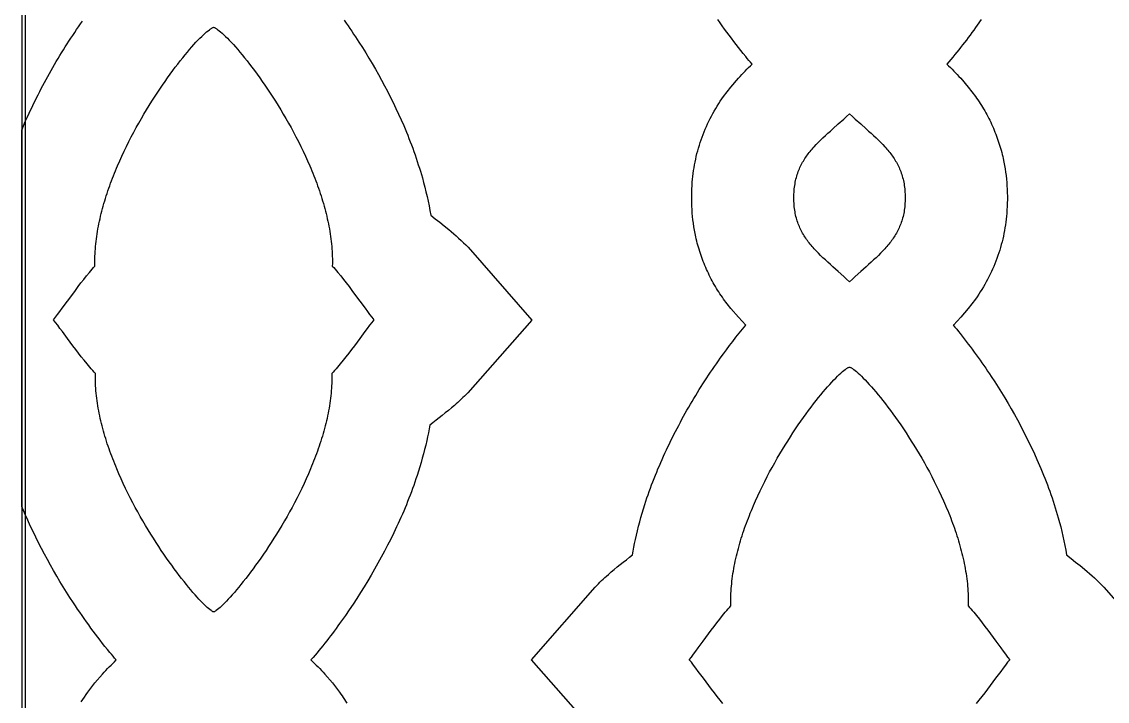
# Model space of a CAD drawing. Extents: x -242 to 227, y -355 to 350.
# Drawn here: x -96 to -11, y -113 to -59.8 of the extents above; entities that cross this region are included whole.
import ezdxf

# ---------------------------------------------------------------- set-up
doc = ezdxf.new("R2010")
doc.units = 0
doc.layers.add('Nível Padrão', color=1, linetype='CONTINUOUS')

msp = doc.modelspace()

# ---------------------------------------------------------------- linework, layer by layer
at = {"layer": 'Nível Padrão'}
for points in [[(-96, -176), (96, -176), (96, 176), (-96, 176), (-96, -176)], [(-95.733, -175.733), (95.733, -175.733), (95.733, 175.733), (-95.733, 175.733), (-95.733, -175.733)], [(-80.97, -60.263), (-80.937, -60.274), (-80.902, -60.288), (-80.864, -60.306), (-80.824, -60.327), (-80.781, -60.352), (-80.736, -60.38), (-80.689, -60.412), (-80.64, -60.447), (-80.535, -60.527), (-80.422, -60.62), (-80.301, -60.725), (-80.172, -60.844), (-80.036, -60.974), (-79.893, -61.116), (-79.744, -61.27), (-79.588, -61.436), (-79.427, -61.612), (-79.26, -61.799), (-79.088, -61.997), (-78.911, -62.205), (-78.73, -62.423), (-78.545, -62.651), (-78.356, -62.889), (-78.163, -63.135), (-77.968, -63.391), (-77.77, -63.655), (-77.569, -63.928), (-77.367, -64.208), (-77.163, -64.497), (-76.958, -64.793), (-76.752, -65.096), (-76.545, -65.406), (-76.338, -65.723), (-76.131, -66.047), (-75.925, -66.377), (-75.719, -66.713), (-75.515, -67.054), (-75.312, -67.401), (-75.111, -67.752), (-74.913, -68.109), (-74.717, -68.47), (-74.524, -68.836), (-74.334, -69.205), (-74.147, -69.579), (-73.965, -69.955), (-73.787, -70.335), (-73.614, -70.718), (-73.446, -71.104), (-73.364, -71.297), (-73.283, -71.491), (-73.204, -71.686), (-73.126, -71.881), (-73.05, -72.077), (-72.975, -72.273), (-72.902, -72.47), (-72.83, -72.667), (-72.761, -72.864), (-72.693, -73.061), (-72.626, -73.259), (-72.562, -73.457), (-72.499, -73.655), (-72.439, -73.853), (-72.38, -74.052), (-72.323, -74.25), (-72.269, -74.449), (-72.216, -74.647), (-72.166, -74.846), (-72.118, -75.044), (-72.072, -75.243), (-72.028, -75.441), (-71.986, -75.639), (-71.947, -75.837), (-71.911, -76.035), (-71.877, -76.232), (-71.845, -76.429), (-71.816, -76.626), (-71.789, -76.823), (-71.765, -77.019), (-71.743, -77.214), (-71.725, -77.41), (-71.709, -77.604), (-71.696, -77.799), (-71.685, -77.992), (-71.678, -78.185), (-71.674, -78.377), (-71.672, -78.569), (-71.673, -78.76), (-71.678, -78.95), (-71.571, -79.069), (-71.462, -79.192), (-71.353, -79.318), (-71.244, -79.447), (-71.024, -79.714), (-70.803, -79.99), (-70.583, -80.272), (-70.363, -80.559), (-70.146, -80.849), (-69.931, -81.138), (-69.514, -81.706), (-69.119, -82.246), (-68.933, -82.499), (-68.755, -82.737), (-68.586, -82.959), (-68.428, -83.162), (-68.588, -83.365), (-68.759, -83.587), (-68.939, -83.826), (-69.127, -84.078), (-69.527, -84.616), (-69.949, -85.183), (-70.166, -85.471), (-70.386, -85.759), (-70.608, -86.046), (-70.831, -86.327), (-71.054, -86.602), (-71.276, -86.868), (-71.387, -86.996), (-71.497, -87.122), (-71.606, -87.244), (-71.715, -87.362), (-71.712, -87.553), (-71.712, -87.744), (-71.715, -87.935), (-71.721, -88.128), (-71.73, -88.321), (-71.742, -88.514), (-71.757, -88.708), (-71.775, -88.903), (-71.795, -89.098), (-71.818, -89.294), (-71.844, -89.49), (-71.872, -89.686), (-71.903, -89.883), (-71.937, -90.08), (-71.973, -90.277), (-72.011, -90.475), (-72.052, -90.673), (-72.095, -90.871), (-72.14, -91.069), (-72.188, -91.267), (-72.237, -91.465), (-72.289, -91.664), (-72.344, -91.862), (-72.4, -92.061), (-72.458, -92.259), (-72.518, -92.457), (-72.58, -92.655), (-72.644, -92.853), (-72.71, -93.051), (-72.778, -93.249), (-72.848, -93.446), (-72.919, -93.643), (-72.992, -93.84), (-73.066, -94.036), (-73.142, -94.232), (-73.22, -94.427), (-73.299, -94.622), (-73.38, -94.817), (-73.545, -95.204), (-73.715, -95.589), (-73.891, -95.972), (-74.071, -96.351), (-74.255, -96.727), (-74.443, -97.1), (-74.635, -97.469), (-74.83, -97.834), (-75.027, -98.195), (-75.227, -98.551), (-75.429, -98.902), (-75.633, -99.248), (-75.838, -99.589), (-76.044, -99.924), (-76.251, -100.254), (-76.457, -100.576), (-76.664, -100.893), (-76.871, -101.203), (-77.076, -101.506), (-77.281, -101.801), (-77.484, -102.089), (-77.685, -102.369), (-77.883, -102.641), (-78.08, -102.905), (-78.273, -103.159), (-78.463, -103.406), (-78.649, -103.642), (-78.831, -103.87), (-79.009, -104.087), (-79.183, -104.295), (-79.351, -104.492), (-79.513, -104.679), (-79.67, -104.855), (-79.821, -105.02), (-79.965, -105.174), (-80.102, -105.315), (-80.233, -105.445), (-80.355, -105.563), (-80.47, -105.668), (-80.576, -105.761), (-80.674, -105.841), (-80.762, -105.907), (-80.803, -105.935), (-80.841, -105.96), (-80.877, -105.981), (-80.911, -105.999), (-80.942, -106.013), (-80.97, -106.024), (-80.999, -106.013), (-81.03, -105.999), (-81.063, -105.981), (-81.099, -105.96), (-81.138, -105.935), (-81.178, -105.907), (-81.267, -105.841), (-81.365, -105.761), (-81.471, -105.668), (-81.585, -105.563), (-81.708, -105.445), (-81.838, -105.315), (-81.975, -105.174), (-82.12, -105.02), (-82.27, -104.855), (-82.427, -104.679), (-82.59, -104.492), (-82.758, -104.295), (-82.931, -104.087), (-83.109, -103.87), (-83.291, -103.642), (-83.478, -103.406), (-83.668, -103.159), (-83.861, -102.905), (-84.057, -102.641), (-84.256, -102.369), (-84.457, -102.089), (-84.66, -101.801), (-84.864, -101.506), (-85.07, -101.203), (-85.276, -100.893), (-85.483, -100.576), (-85.69, -100.254), (-85.897, -99.924), (-86.103, -99.589), (-86.308, -99.248), (-86.511, -98.902), (-86.713, -98.551), (-86.913, -98.195), (-87.111, -97.834), (-87.305, -97.469), (-87.497, -97.1), (-87.685, -96.727), (-87.869, -96.351), (-88.05, -95.972), (-88.225, -95.589), (-88.396, -95.204), (-88.561, -94.817), (-88.642, -94.622), (-88.721, -94.427), (-88.798, -94.232), (-88.874, -94.036), (-88.949, -93.84), (-89.022, -93.643), (-89.093, -93.446), (-89.162, -93.249), (-89.23, -93.051), (-89.296, -92.853), (-89.36, -92.655), (-89.422, -92.457), (-89.483, -92.259), (-89.541, -92.061), (-89.597, -91.862), (-89.651, -91.664), (-89.703, -91.465), (-89.753, -91.267), (-89.801, -91.069), (-89.846, -90.871), (-89.889, -90.673), (-89.93, -90.475), (-89.968, -90.277), (-90.004, -90.08), (-90.037, -89.883), (-90.068, -89.686), (-90.097, -89.49), (-90.122, -89.294), (-90.145, -89.098), (-90.166, -88.903), (-90.183, -88.708), (-90.198, -88.514), (-90.21, -88.321), (-90.219, -88.128), (-90.225, -87.935), (-90.229, -87.744), (-90.229, -87.553), (-90.226, -87.362), (-90.334, -87.244), (-90.444, -87.122), (-90.554, -86.996), (-90.664, -86.868), (-90.886, -86.602), (-91.11, -86.327), (-91.333, -86.046), (-91.555, -85.759), (-91.775, -85.471), (-91.992, -85.183), (-92.414, -84.616), (-92.813, -84.078), (-93.002, -83.826), (-93.182, -83.587), (-93.353, -83.365), (-93.513, -83.162), (-93.354, -82.959), (-93.186, -82.737), (-93.008, -82.499), (-92.821, -82.246), (-92.427, -81.706), (-92.01, -81.138), (-91.795, -80.849), (-91.577, -80.559), (-91.358, -80.272), (-91.137, -79.99), (-90.916, -79.714), (-90.696, -79.447), (-90.587, -79.318), (-90.478, -79.192), (-90.37, -79.069), (-90.263, -78.95), (-90.267, -78.76), (-90.269, -78.569), (-90.267, -78.377), (-90.262, -78.185), (-90.255, -77.992), (-90.245, -77.799), (-90.232, -77.604), (-90.216, -77.41), (-90.197, -77.214), (-90.176, -77.019), (-90.152, -76.823), (-90.125, -76.626), (-90.096, -76.429), (-90.064, -76.232), (-90.03, -76.035), (-89.993, -75.837), (-89.954, -75.639), (-89.913, -75.441), (-89.869, -75.243), (-89.823, -75.044), (-89.775, -74.846), (-89.724, -74.647), (-89.672, -74.449), (-89.617, -74.25), (-89.56, -74.052), (-89.502, -73.853), (-89.441, -73.655), (-89.379, -73.457), (-89.314, -73.259), (-89.248, -73.061), (-89.18, -72.864), (-89.11, -72.667), (-89.039, -72.47), (-88.966, -72.273), (-88.891, -72.077), (-88.815, -71.881), (-88.737, -71.686), (-88.657, -71.491), (-88.577, -71.297), (-88.495, -71.104), (-88.326, -70.718), (-88.153, -70.335), (-87.975, -69.955), (-87.793, -69.579), (-87.607, -69.205), (-87.417, -68.836), (-87.224, -68.47), (-87.028, -68.109), (-86.829, -67.752), (-86.628, -67.401), (-86.425, -67.054), (-86.221, -66.713), (-86.016, -66.377), (-85.809, -66.047), (-85.602, -65.723), (-85.395, -65.406), (-85.189, -65.096), (-84.983, -64.793), (-84.777, -64.497), (-84.573, -64.208), (-84.371, -63.928), (-84.171, -63.655), (-83.973, -63.391), (-83.777, -63.135), (-83.585, -62.889), (-83.396, -62.651), (-83.211, -62.423), (-83.03, -62.205), (-82.853, -61.997), (-82.681, -61.799), (-82.514, -61.612), (-82.353, -61.436), (-82.197, -61.27), (-82.048, -61.116), (-81.905, -60.974), (-81.769, -60.844), (-81.64, -60.725), (-81.519, -60.62), (-81.405, -60.527), (-81.3, -60.447), (-81.251, -60.412), (-81.204, -60.38), (-81.159, -60.352), (-81.117, -60.327), (-81.077, -60.306), (-81.039, -60.288), (-81.003, -60.274), (-80.97, -60.263)], [(-35.537, -73.602), (-35.536, -73.456), (-35.532, -73.312), (-35.525, -73.172), (-35.515, -73.034), (-35.502, -72.898), (-35.487, -72.765), (-35.469, -72.635), (-35.449, -72.507), (-35.426, -72.381), (-35.4, -72.258), (-35.372, -72.136), (-35.341, -72.017), (-35.308, -71.9), (-35.273, -71.785), (-35.235, -71.672), (-35.195, -71.56), (-35.152, -71.451), (-35.108, -71.343), (-35.061, -71.237), (-35.012, -71.132), (-34.96, -71.029), (-34.907, -70.927), (-34.851, -70.826), (-34.793, -70.727), (-34.734, -70.629), (-34.672, -70.533), (-34.608, -70.437), (-34.543, -70.342), (-34.475, -70.249), (-34.406, -70.156), (-34.334, -70.064), (-34.261, -69.972), (-34.187, -69.882), (-34.11, -69.792), (-34.032, -69.702), (-33.952, -69.613), (-33.787, -69.436), (-33.617, -69.261), (-33.44, -69.085), (-33.258, -68.91), (-33.07, -68.734), (-32.877, -68.557), (-32.679, -68.378), (-32.476, -68.197), (-32.059, -67.826), (-31.626, -67.439), (-31.405, -67.238), (-31.181, -67.032), (-30.957, -67.238), (-30.736, -67.439), (-30.303, -67.826), (-29.886, -68.197), (-29.683, -68.378), (-29.485, -68.557), (-29.292, -68.734), (-29.105, -68.91), (-28.922, -69.085), (-28.745, -69.261), (-28.575, -69.436), (-28.41, -69.613), (-28.33, -69.702), (-28.252, -69.792), (-28.176, -69.882), (-28.101, -69.972), (-28.028, -70.064), (-27.957, -70.156), (-27.887, -70.249), (-27.82, -70.342), (-27.754, -70.437), (-27.69, -70.533), (-27.629, -70.629), (-27.569, -70.727), (-27.511, -70.826), (-27.456, -70.927), (-27.402, -71.029), (-27.351, -71.132), (-27.301, -71.237), (-27.254, -71.343), (-27.21, -71.451), (-27.167, -71.56), (-27.127, -71.672), (-27.089, -71.785), (-27.054, -71.9), (-27.021, -72.017), (-26.99, -72.136), (-26.962, -72.258), (-26.936, -72.381), (-26.913, -72.507), (-26.893, -72.635), (-26.875, -72.765), (-26.86, -72.898), (-26.847, -73.034), (-26.838, -73.172), (-26.831, -73.312), (-26.826, -73.456), (-26.825, -73.602), (-26.826, -73.748), (-26.831, -73.891), (-26.838, -74.032), (-26.847, -74.17), (-26.86, -74.306), (-26.875, -74.438), (-26.893, -74.569), (-26.913, -74.697), (-26.936, -74.823), (-26.962, -74.946), (-26.99, -75.067), (-27.021, -75.187), (-27.054, -75.304), (-27.089, -75.419), (-27.127, -75.532), (-27.167, -75.643), (-27.21, -75.753), (-27.254, -75.861), (-27.301, -75.967), (-27.351, -76.072), (-27.402, -76.175), (-27.456, -76.277), (-27.511, -76.377), (-27.569, -76.476), (-27.629, -76.574), (-27.69, -76.671), (-27.754, -76.767), (-27.82, -76.862), (-27.887, -76.955), (-27.957, -77.048), (-28.028, -77.14), (-28.101, -77.231), (-28.176, -77.322), (-28.252, -77.412), (-28.33, -77.501), (-28.41, -77.59), (-28.575, -77.767), (-28.745, -77.943), (-28.922, -78.119), (-29.105, -78.294), (-29.292, -78.47), (-29.485, -78.647), (-29.683, -78.826), (-29.886, -79.007), (-30.303, -79.378), (-30.736, -79.765), (-30.957, -79.966), (-31.181, -80.172), (-31.405, -79.966), (-31.626, -79.765), (-32.059, -79.378), (-32.476, -79.007), (-32.679, -78.826), (-32.877, -78.647), (-33.07, -78.47), (-33.258, -78.294), (-33.44, -78.119), (-33.617, -77.943), (-33.787, -77.767), (-33.952, -77.59), (-34.032, -77.501), (-34.11, -77.412), (-34.187, -77.322), (-34.261, -77.231), (-34.334, -77.14), (-34.406, -77.048), (-34.475, -76.955), (-34.543, -76.862), (-34.608, -76.767), (-34.672, -76.671), (-34.734, -76.574), (-34.793, -76.476), (-34.851, -76.377), (-34.907, -76.277), (-34.96, -76.175), (-35.012, -76.072), (-35.061, -75.967), (-35.108, -75.861), (-35.152, -75.753), (-35.195, -75.643), (-35.235, -75.532), (-35.273, -75.419), (-35.308, -75.304), (-35.341, -75.187), (-35.372, -75.067), (-35.4, -74.946), (-35.426, -74.823), (-35.449, -74.697), (-35.469, -74.569), (-35.487, -74.438), (-35.502, -74.306), (-35.515, -74.17), (-35.525, -74.032), (-35.532, -73.891), (-35.536, -73.748), (-35.537, -73.602)]]:
    msp.add_lwpolyline(points, close=True, dxfattribs=at)
for points in [[(-91.333, -113.063), (-91.212, -112.871), (-91.088, -112.681), (-90.96, -112.493), (-90.829, -112.308), (-90.271, -111.574), (-89.674, -110.88), (-89.543, -110.739), (-89.411, -110.598), (-89.278, -110.459), (-89.143, -110.321), (-89.008, -110.184), (-88.87, -110.048), (-88.732, -109.914), (-88.592, -109.781), (-88.722, -109.633), (-88.849, -109.484), (-88.975, -109.334), (-89.099, -109.182), (-89.29, -108.949), (-89.479, -108.714), (-89.666, -108.477), (-89.851, -108.24), (-90.035, -108.001), (-90.218, -107.761), (-90.399, -107.52), (-90.578, -107.278), (-90.756, -107.035), (-90.932, -106.79), (-91.106, -106.544), (-91.279, -106.297), (-91.451, -106.049), (-91.62, -105.8), (-91.788, -105.55), (-91.954, -105.298), (-92.225, -104.886), (-92.491, -104.472), (-92.752, -104.054), (-93.009, -103.634), (-93.262, -103.211), (-93.51, -102.786), (-93.753, -102.357), (-93.992, -101.927), (-94.226, -101.494), (-94.455, -101.058), (-94.68, -100.62), (-94.9, -100.179), (-95.116, -99.736), (-95.326, -99.291), (-95.532, -98.843), (-95.733, -98.393), (-95.868, -98.081), (-96, -97.768), (-96, -68.309), (-95.86, -67.977), (-95.717, -67.647), (-95.571, -67.318), (-95.421, -66.991), (-95.307, -66.747), (-95.191, -66.504), (-95.074, -66.261), (-94.956, -66.019), (-94.836, -65.778), (-94.715, -65.538), (-94.592, -65.298), (-94.468, -65.059), (-94.342, -64.821), (-94.216, -64.583), (-94.087, -64.347), (-93.958, -64.111), (-93.827, -63.875), (-93.695, -63.641), (-93.561, -63.407), (-93.426, -63.175), (-93.29, -62.942), (-93.152, -62.711), (-93.013, -62.481), (-92.873, -62.251), (-92.731, -62.022), (-92.588, -61.794), (-92.443, -61.567), (-92.298, -61.34), (-92.151, -61.115), (-92.002, -60.89), (-91.853, -60.666), (-91.702, -60.443), (-91.549, -60.221), (-91.396, -60), (-91.241, -59.779)], [(-70.746, -59.714), (-70.596, -59.927), (-70.447, -60.14), (-70.3, -60.355), (-70.154, -60.57), (-70.009, -60.786), (-69.865, -61.003), (-69.594, -61.418), (-69.327, -61.835), (-69.065, -62.255), (-68.807, -62.678), (-68.554, -63.104), (-68.306, -63.532), (-68.063, -63.963), (-67.824, -64.397), (-67.59, -64.833), (-67.361, -65.272), (-67.137, -65.713), (-66.918, -66.157), (-66.703, -66.604), (-66.494, -67.053), (-66.289, -67.504), (-66.09, -67.957), (-65.983, -68.208), (-65.878, -68.459), (-65.775, -68.711), (-65.675, -68.964), (-65.576, -69.217), (-65.48, -69.472), (-65.385, -69.727), (-65.293, -69.983), (-65.202, -70.24), (-65.114, -70.497), (-65.028, -70.755), (-64.944, -71.014), (-64.862, -71.274), (-64.783, -71.534), (-64.705, -71.795), (-64.629, -72.056), (-64.529, -72.416), (-64.435, -72.777), (-64.345, -73.139), (-64.261, -73.502), (-64.182, -73.867), (-64.108, -74.232), (-64.04, -74.599), (-63.977, -74.967), (-63.62, -75.242), (-63.265, -75.521), (-62.913, -75.803), (-62.564, -76.089), (-62.366, -76.253), (-62.171, -76.421), (-61.978, -76.591), (-61.788, -76.764), (-61.601, -76.939), (-61.416, -77.118), (-61.233, -77.299), (-61.053, -77.482), (-56.058, -83.187), (-61.08, -88.869), (-61.205, -88.997), (-61.332, -89.124), (-61.46, -89.249), (-61.589, -89.373), (-61.72, -89.495), (-61.852, -89.616), (-61.986, -89.735), (-62.12, -89.853), (-62.355, -90.052), (-62.592, -90.25), (-62.83, -90.446), (-63.07, -90.639), (-63.312, -90.831), (-63.555, -91.021), (-63.799, -91.209), (-64.045, -91.394), (-64.099, -91.7), (-64.156, -92.005), (-64.219, -92.309), (-64.286, -92.613), (-64.366, -92.958), (-64.45, -93.303), (-64.538, -93.646), (-64.631, -93.989), (-64.727, -94.33), (-64.828, -94.67), (-64.933, -95.009), (-65.041, -95.346), (-65.127, -95.602), (-65.215, -95.857), (-65.305, -96.112), (-65.396, -96.366), (-65.49, -96.619), (-65.585, -96.871), (-65.682, -97.123), (-65.781, -97.374), (-65.882, -97.624), (-65.985, -97.874), (-66.09, -98.122), (-66.196, -98.37), (-66.304, -98.618), (-66.415, -98.864), (-66.527, -99.109), (-66.64, -99.354), (-66.872, -99.837), (-67.108, -100.317), (-67.35, -100.794), (-67.597, -101.268), (-67.849, -101.74), (-68.106, -102.208), (-68.369, -102.674), (-68.637, -103.137), (-68.91, -103.596), (-69.188, -104.053), (-69.472, -104.506), (-69.76, -104.957), (-70.053, -105.404), (-70.352, -105.848), (-70.655, -106.288), (-70.964, -106.726), (-71.104, -106.923), (-71.245, -107.12), (-71.387, -107.316), (-71.531, -107.512), (-71.676, -107.706), (-71.822, -107.899), (-71.969, -108.092), (-72.118, -108.283), (-72.267, -108.474), (-72.418, -108.663), (-72.57, -108.852), (-72.723, -109.04), (-72.878, -109.226), (-73.033, -109.412), (-73.19, -109.597), (-73.348, -109.781), (-73.208, -109.914), (-73.07, -110.048), (-72.933, -110.184), (-72.797, -110.321), (-72.662, -110.459), (-72.529, -110.598), (-72.397, -110.739), (-72.266, -110.88), (-71.669, -111.574), (-71.111, -112.308), (-71.014, -112.445), (-70.918, -112.584), (-70.825, -112.723), (-70.733, -112.864), (-70.643, -113.006), (-70.554, -113.149)], [(-51.071, -115.463), (-56.093, -109.781), (-51.098, -104.076), (-50.974, -103.947), (-50.848, -103.82), (-50.721, -103.695), (-50.592, -103.571), (-50.462, -103.448), (-50.331, -103.327), (-50.198, -103.207), (-50.064, -103.089), (-49.833, -102.891), (-49.601, -102.695), (-49.367, -102.501), (-49.131, -102.309), (-48.894, -102.119), (-48.656, -101.931), (-48.416, -101.745), (-48.174, -101.56), (-48.124, -101.258), (-48.069, -100.956), (-48.01, -100.655), (-47.946, -100.355), (-47.868, -100.009), (-47.787, -99.663), (-47.701, -99.318), (-47.611, -98.975), (-47.517, -98.632), (-47.419, -98.291), (-47.317, -97.951), (-47.21, -97.612), (-47.126, -97.355), (-47.04, -97.098), (-46.951, -96.843), (-46.861, -96.588), (-46.769, -96.333), (-46.676, -96.08), (-46.58, -95.827), (-46.482, -95.575), (-46.382, -95.323), (-46.281, -95.072), (-46.178, -94.822), (-46.072, -94.573), (-45.965, -94.325), (-45.856, -94.077), (-45.745, -93.831), (-45.632, -93.585), (-45.518, -93.341), (-45.402, -93.098), (-45.285, -92.855), (-45.167, -92.613), (-45.047, -92.372), (-44.925, -92.131), (-44.803, -91.892), (-44.679, -91.653), (-44.553, -91.415), (-44.426, -91.177), (-44.298, -90.94), (-44.169, -90.704), (-44.038, -90.469), (-43.906, -90.235), (-43.772, -90.001), (-43.637, -89.768), (-43.501, -89.536), (-43.363, -89.305), (-43.224, -89.074), (-43.083, -88.845), (-42.942, -88.616), (-42.799, -88.388), (-42.654, -88.161), (-42.509, -87.934), (-42.362, -87.709), (-42.213, -87.484), (-42.064, -87.26), (-41.913, -87.037), (-41.76, -86.815), (-41.607, -86.593), (-41.452, -86.373), (-41.296, -86.153), (-41.059, -85.822), (-40.818, -85.493), (-40.574, -85.166), (-40.326, -84.843), (-40.075, -84.522), (-39.82, -84.203), (-39.561, -83.888), (-39.3, -83.575), (-39.312, -83.563), (-39.885, -82.961), (-40.482, -82.268), (-41.04, -81.533), (-41.137, -81.396), (-41.233, -81.258), (-41.327, -81.118), (-41.419, -80.977), (-41.509, -80.835), (-41.597, -80.692), (-41.683, -80.548), (-41.768, -80.403), (-41.851, -80.257), (-41.931, -80.11), (-42.01, -79.962), (-42.087, -79.813), (-42.162, -79.664), (-42.235, -79.513), (-42.307, -79.361), (-42.376, -79.208), (-42.443, -79.055), (-42.509, -78.901), (-42.572, -78.746), (-42.634, -78.59), (-42.693, -78.433), (-42.751, -78.275), (-42.807, -78.117), (-42.86, -77.958), (-42.912, -77.799), (-42.961, -77.638), (-43.009, -77.477), (-43.054, -77.315), (-43.098, -77.153), (-43.139, -76.99), (-43.179, -76.826), (-43.216, -76.662), (-43.27, -76.398), (-43.319, -76.133), (-43.364, -75.868), (-43.403, -75.602), (-43.437, -75.335), (-43.467, -75.068), (-43.491, -74.8), (-43.511, -74.532), (-43.526, -74.263), (-43.535, -73.995), (-43.54, -73.726), (-43.54, -73.457), (-43.535, -73.188), (-43.525, -72.919), (-43.51, -72.65), (-43.49, -72.381), (-43.47, -72.155), (-43.447, -71.929), (-43.42, -71.704), (-43.389, -71.479), (-43.354, -71.256), (-43.315, -71.033), (-43.273, -70.811), (-43.226, -70.59), (-43.177, -70.369), (-43.123, -70.15), (-43.066, -69.932), (-43.005, -69.715), (-42.94, -69.499), (-42.872, -69.284), (-42.8, -69.07), (-42.724, -68.858), (-42.645, -68.647), (-42.563, -68.437), (-42.477, -68.229), (-42.387, -68.022), (-42.294, -67.817), (-42.197, -67.613), (-42.097, -67.411), (-41.993, -67.211), (-41.886, -67.012), (-41.775, -66.814), (-41.661, -66.619), (-41.544, -66.426), (-41.423, -66.234), (-41.299, -66.044), (-41.171, -65.856), (-41.04, -65.67), (-40.482, -64.936), (-39.885, -64.243), (-39.754, -64.101), (-39.622, -63.961), (-39.489, -63.821), (-39.354, -63.683), (-39.218, -63.547), (-39.081, -63.411), (-38.943, -63.277), (-38.803, -63.144), (-38.932, -62.996), (-39.06, -62.847), (-39.186, -62.697), (-39.31, -62.545), (-39.501, -62.311), (-39.689, -62.076), (-39.877, -61.84), (-40.062, -61.603), (-40.246, -61.364), (-40.429, -61.124), (-40.61, -60.883), (-40.789, -60.641), (-40.967, -60.397), (-41.143, -60.153), (-41.317, -59.907), (-41.49, -59.66)], [(-20.866, -59.651), (-21.175, -60.088), (-21.315, -60.286), (-21.456, -60.483), (-21.598, -60.679), (-21.742, -60.874), (-21.887, -61.069), (-22.033, -61.262), (-22.18, -61.454), (-22.328, -61.646), (-22.478, -61.836), (-22.629, -62.026), (-22.781, -62.215), (-22.934, -62.402), (-23.089, -62.589), (-23.244, -62.775), (-23.401, -62.96), (-23.559, -63.144), (-23.419, -63.277), (-23.281, -63.411), (-23.144, -63.547), (-23.008, -63.683), (-22.873, -63.821), (-22.74, -63.961), (-22.608, -64.101), (-22.477, -64.243), (-21.88, -64.936), (-21.322, -65.67), (-21.225, -65.808), (-21.129, -65.946), (-21.035, -66.086), (-20.943, -66.227), (-20.853, -66.369), (-20.765, -66.511), (-20.679, -66.655), (-20.594, -66.8), (-20.512, -66.946), (-20.431, -67.093), (-20.352, -67.241), (-20.275, -67.39), (-20.2, -67.54), (-20.127, -67.691), (-20.056, -67.843), (-19.986, -67.995), (-19.919, -68.149), (-19.853, -68.303), (-19.79, -68.458), (-19.728, -68.614), (-19.669, -68.771), (-19.611, -68.928), (-19.556, -69.087), (-19.502, -69.246), (-19.45, -69.405), (-19.401, -69.566), (-19.353, -69.727), (-19.308, -69.888), (-19.264, -70.051), (-19.223, -70.214), (-19.183, -70.377), (-19.146, -70.542), (-19.092, -70.806), (-19.043, -71.07), (-18.999, -71.336), (-18.959, -71.602), (-18.925, -71.869), (-18.895, -72.136), (-18.871, -72.404), (-18.851, -72.672), (-18.836, -72.94), (-18.827, -73.209), (-18.822, -73.478), (-18.822, -73.747), (-18.827, -74.016), (-18.837, -74.285), (-18.852, -74.554), (-18.872, -74.822), (-18.892, -75.049), (-18.915, -75.275), (-18.943, -75.5), (-18.974, -75.724), (-19.009, -75.948), (-19.047, -76.171), (-19.09, -76.393), (-19.136, -76.614), (-19.186, -76.834), (-19.239, -77.054), (-19.297, -77.272), (-19.357, -77.489), (-19.422, -77.705), (-19.49, -77.92), (-19.562, -78.133), (-19.638, -78.346), (-19.717, -78.557), (-19.799, -78.766), (-19.886, -78.975), (-19.975, -79.181), (-20.069, -79.387), (-20.165, -79.59), (-20.266, -79.793), (-20.369, -79.993), (-20.477, -80.192), (-20.587, -80.389), (-20.701, -80.585), (-20.819, -80.778), (-20.939, -80.97), (-21.064, -81.16), (-21.191, -81.348), (-21.322, -81.533), (-21.88, -82.268), (-22.477, -82.961), (-23.05, -83.563), (-23.063, -83.575), (-22.925, -83.737), (-22.789, -83.9), (-22.654, -84.064), (-22.522, -84.23), (-22.36, -84.434), (-22.199, -84.638), (-22.04, -84.844), (-21.881, -85.05), (-21.724, -85.257), (-21.568, -85.466), (-21.413, -85.675), (-21.26, -85.885), (-21.107, -86.096), (-20.956, -86.308), (-20.807, -86.52), (-20.658, -86.734), (-20.511, -86.948), (-20.365, -87.164), (-20.22, -87.38), (-20.076, -87.597), (-19.805, -88.011), (-19.538, -88.429), (-19.275, -88.849), (-19.018, -89.272), (-18.765, -89.697), (-18.517, -90.126), (-18.273, -90.557), (-18.035, -90.99), (-17.801, -91.427), (-17.572, -91.866), (-17.348, -92.307), (-17.129, -92.751), (-16.914, -93.197), (-16.705, -93.646), (-16.5, -94.097), (-16.301, -94.551), (-16.194, -94.801), (-16.089, -95.053), (-15.986, -95.305), (-15.885, -95.557), (-15.787, -95.811), (-15.69, -96.065), (-15.596, -96.321), (-15.504, -96.577), (-15.413, -96.833), (-15.325, -97.091), (-15.239, -97.349), (-15.155, -97.608), (-15.073, -97.867), (-14.993, -98.128), (-14.916, -98.388), (-14.84, -98.65), (-14.74, -99.009), (-14.645, -99.37), (-14.556, -99.732), (-14.472, -100.096), (-14.393, -100.46), (-14.319, -100.826), (-14.251, -101.193), (-14.188, -101.56), (-13.831, -101.836), (-13.476, -102.115), (-13.124, -102.397), (-12.774, -102.682), (-12.577, -102.847), (-12.382, -103.014), (-12.189, -103.184), (-11.999, -103.357), (-11.811, -103.533), (-11.626, -103.711), (-11.444, -103.892), (-11.264, -104.076), (-6.269, -109.781)], [(-41.097, -113.196), (-41.32, -112.921), (-41.543, -112.639), (-41.765, -112.353), (-41.986, -112.065), (-42.203, -111.777), (-42.625, -111.21), (-43.024, -110.672), (-43.213, -110.419), (-43.393, -110.181), (-43.563, -109.959), (-43.724, -109.756), (-43.565, -109.553), (-43.396, -109.331), (-43.218, -109.092), (-43.032, -108.839), (-42.637, -108.3), (-42.22, -107.732), (-42.006, -107.443), (-41.788, -107.153), (-41.569, -106.866), (-41.348, -106.583), (-41.127, -106.307), (-40.907, -106.041), (-40.798, -105.911), (-40.689, -105.785), (-40.581, -105.663), (-40.473, -105.544), (-40.478, -105.354), (-40.479, -105.163), (-40.478, -104.971), (-40.473, -104.779), (-40.466, -104.586), (-40.456, -104.392), (-40.442, -104.198), (-40.427, -104.003), (-40.408, -103.808), (-40.386, -103.613), (-40.362, -103.416), (-40.336, -103.22), (-40.307, -103.023), (-40.275, -102.826), (-40.241, -102.629), (-40.204, -102.431), (-40.165, -102.233), (-40.123, -102.035), (-40.08, -101.837), (-40.034, -101.638), (-39.985, -101.44), (-39.935, -101.241), (-39.883, -101.043), (-39.828, -100.844), (-39.771, -100.646), (-39.713, -100.447), (-39.652, -100.249), (-39.589, -100.051), (-39.525, -99.853), (-39.459, -99.655), (-39.391, -99.458), (-39.321, -99.26), (-39.25, -99.064), (-39.176, -98.867), (-39.102, -98.671), (-39.025, -98.475), (-38.948, -98.28), (-38.868, -98.085), (-38.788, -97.891), (-38.706, -97.697), (-38.537, -97.312), (-38.364, -96.929), (-38.186, -96.549), (-38.004, -96.172), (-37.818, -95.799), (-37.628, -95.429), (-37.435, -95.064), (-37.239, -94.703), (-37.04, -94.346), (-36.839, -93.994), (-36.636, -93.648), (-36.432, -93.306), (-36.226, -92.971), (-36.02, -92.641), (-35.813, -92.317), (-35.606, -92), (-35.4, -91.69), (-35.193, -91.386), (-34.988, -91.09), (-34.784, -90.802), (-34.582, -90.521), (-34.382, -90.249), (-34.184, -89.985), (-33.988, -89.729), (-33.796, -89.482), (-33.607, -89.245), (-33.422, -89.017), (-33.24, -88.799), (-33.064, -88.591), (-32.892, -88.393), (-32.725, -88.206), (-32.563, -88.029), (-32.408, -87.864), (-32.258, -87.71), (-32.116, -87.568), (-31.98, -87.437), (-31.851, -87.319), (-31.73, -87.213), (-31.616, -87.121), (-31.511, -87.041), (-31.462, -87.006), (-31.415, -86.974), (-31.37, -86.946), (-31.328, -86.921), (-31.287, -86.899), (-31.249, -86.882), (-31.214, -86.867), (-31.181, -86.856), (-31.181, -86.856), (-31.148, -86.867), (-31.113, -86.882), (-31.075, -86.899), (-31.035, -86.921), (-30.992, -86.946), (-30.947, -86.974), (-30.9, -87.006), (-30.851, -87.041), (-30.746, -87.121), (-30.633, -87.213), (-30.511, -87.319), (-30.383, -87.437), (-30.247, -87.568), (-30.104, -87.71), (-29.954, -87.864), (-29.799, -88.029), (-29.637, -88.206), (-29.471, -88.393), (-29.299, -88.591), (-29.122, -88.799), (-28.941, -89.017), (-28.755, -89.245), (-28.566, -89.482), (-28.374, -89.729), (-28.179, -89.985), (-27.981, -90.249), (-27.78, -90.521), (-27.578, -90.802), (-27.374, -91.09), (-27.169, -91.386), (-26.963, -91.69), (-26.756, -92), (-26.549, -92.317), (-26.342, -92.641), (-26.136, -92.971), (-25.93, -93.306), (-25.726, -93.648), (-25.523, -93.994), (-25.322, -94.346), (-25.124, -94.703), (-24.928, -95.064), (-24.734, -95.429), (-24.545, -95.799), (-24.358, -96.172), (-24.176, -96.549), (-23.998, -96.929), (-23.825, -97.312), (-23.657, -97.697), (-23.575, -97.891), (-23.494, -98.085), (-23.415, -98.28), (-23.337, -98.475), (-23.26, -98.671), (-23.186, -98.867), (-23.113, -99.064), (-23.041, -99.26), (-22.971, -99.458), (-22.903, -99.655), (-22.837, -99.853), (-22.773, -100.051), (-22.71, -100.249), (-22.65, -100.447), (-22.591, -100.646), (-22.534, -100.844), (-22.48, -101.043), (-22.427, -101.241), (-22.377, -101.44), (-22.328, -101.638), (-22.282, -101.837), (-22.239, -102.035), (-22.197, -102.233), (-22.158, -102.431), (-22.122, -102.629), (-22.087, -102.826), (-22.056, -103.023), (-22.026, -103.22), (-22, -103.416), (-21.976, -103.613), (-21.954, -103.808), (-21.936, -104.003), (-21.92, -104.198), (-21.907, -104.392), (-21.896, -104.586), (-21.889, -104.779), (-21.884, -104.971), (-21.883, -105.163), (-21.884, -105.354), (-21.889, -105.544), (-21.781, -105.663), (-21.673, -105.785), (-21.564, -105.911), (-21.455, -106.041), (-21.235, -106.307), (-21.014, -106.583), (-20.794, -106.866), (-20.574, -107.153), (-20.356, -107.443), (-20.142, -107.732), (-19.725, -108.3), (-19.33, -108.839), (-19.144, -109.092), (-18.966, -109.331), (-18.797, -109.553), (-18.638, -109.756), (-18.799, -109.959), (-18.969, -110.181), (-19.15, -110.419), (-19.338, -110.672), (-19.737, -111.21), (-20.159, -111.777), (-20.377, -112.065), (-20.597, -112.353), (-20.819, -112.639), (-21.042, -112.921), (-21.265, -113.196)]]:
    msp.add_lwpolyline(points, dxfattribs=at)

doc.saveas('drawing.dxf')
